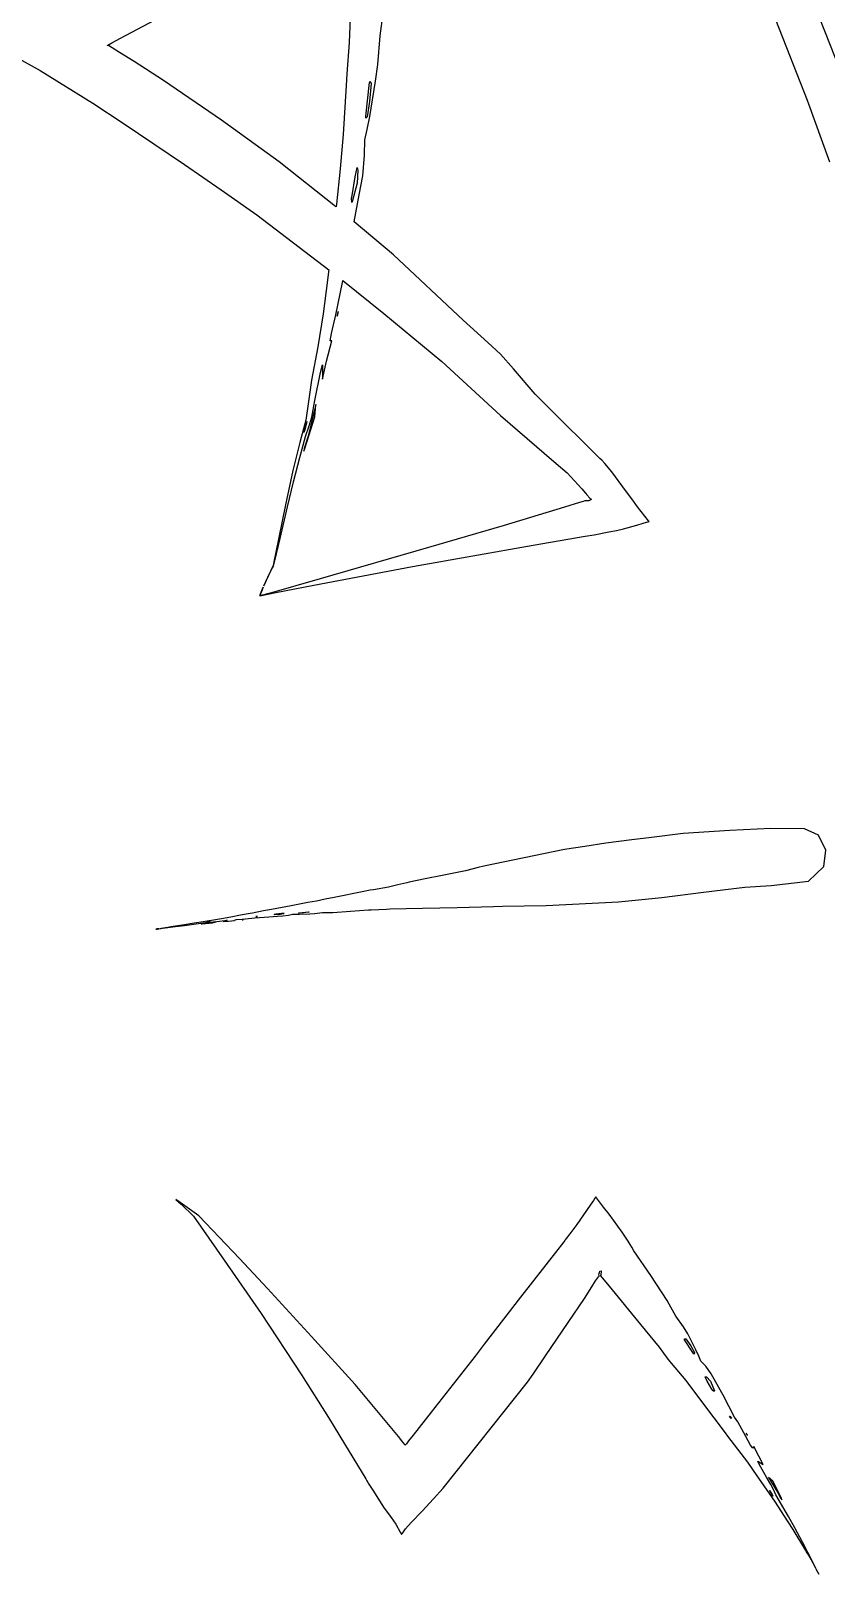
# Model space of a CAD drawing. Extents: x 0 to 238, y 0 to 238.
# Drawn here: x 177.99 to 199.77, y 108.52 to 150.8 of the extents above; entities that cross this region are included whole.
import ezdxf

# ---------------------------------------------------------------- set-up
doc = ezdxf.new("R2010")
doc.units = 0

msp = doc.modelspace()

# ---------------------------------------------------------------- linework, layer by layer
at = {"layer": 'Layer 1'}
for p, q in [((180.443948, 150.603279), (182.170788, 151.513933)), ((187.549635, 150.66681), (187.65084, 151.425586)), ((200.312827, 149.318991), (199.441458, 151.533131)), ((186.739957, 151.373315), (186.708018, 150.488131)), ((198.377515, 151.11318), (199.245246, 148.90834)), ((180.206362, 150.476279), (180.443948, 150.603279)), ((187.487374, 149.877847), (187.549635, 150.66681)), ((176.86895, 150.47554), (178.23914, 149.718719)), ((180.082314, 150.406339), (180.089322, 150.41274)), ((180.090535, 150.399803), (180.082314, 150.406339)), ((180.089322, 150.41274), (180.093163, 150.415167)), ((180.09364, 150.395894), (180.090535, 150.399803)), ((180.093163, 150.415167), (180.206362, 150.476279)), ((180.094986, 150.395087), (180.09364, 150.395894)), ((180.097952, 150.39704), (180.094986, 150.395087)), ((180.10341, 150.401273), (180.097952, 150.39704)), ((180.104017, 150.40188), (180.10341, 150.401273)), ((180.104353, 150.402162), (180.104017, 150.40188)), ((180.104488, 150.402298), (180.104353, 150.402162)), ((180.10954, 150.399399), (180.104488, 150.402298)), ((180.210544, 150.338419), (180.10954, 150.399399)), ((180.411339, 150.213959), (180.210544, 150.338419)), ((180.813604, 149.962694), (180.411339, 150.213959)), ((186.708018, 150.488131), (186.640638, 149.629699)), ((178.23914, 149.718719), (179.68163, 148.822551)), ((181.615301, 149.445481), (180.813604, 149.962694)), ((187.42726, 149.423698), (187.487374, 149.877847)), ((183.210001, 148.35903), (181.615301, 149.445481)), ((186.625344, 149.310718), (186.543881, 147.967628)), ((186.640638, 149.629699), (186.625344, 149.310718)), ((187.15968, 148.4707), (187.266143, 149.388294)), ((187.303066, 149.358915), (187.259336, 148.86926)), ((187.266143, 149.388294), (187.281978, 149.426634)), ((187.267299, 148.454088), (187.42726, 149.423698)), ((187.281978, 149.426634), (187.303066, 149.358915)), ((187.259336, 148.86926), (187.19465, 148.444287)), ((199.245246, 148.90834), (199.862051, 147.21795)), ((179.68163, 148.822551), (180.516276, 148.275554)), ((187.16, 148.471), (187.15968, 148.4707)), ((187.163324, 148.410259), (187.16, 148.471)), ((187.19465, 148.444287), (187.163324, 148.410259)), ((187.199919, 148.097509), (187.267299, 148.454088)), ((180.516276, 148.275554), (182.191436, 147.146724)), ((184.791231, 147.2143), (183.210001, 148.35903)), ((187.13759, 147.81599), (187.199919, 148.097509)), ((186.543881, 147.967628), (186.456824, 147.019376)), ((187.12169, 147.39897), (187.13759, 147.81599)), ((186.334661, 145.98946), (184.791231, 147.2143)), ((187.0756, 146.828255), (187.12169, 147.39897)), ((182.191436, 147.146724), (183.194806, 146.446904)), ((186.456824, 147.019376), (186.35764, 146.054953)), ((186.785711, 146.291331), (186.873103, 146.803897)), ((186.873103, 146.803897), (186.921, 147.062)), ((186.921, 147.062), (186.921355, 147.06136)), ((186.921355, 147.06136), (186.94365, 146.986433)), ((186.94365, 146.986433), (186.925258, 146.629786)), ((186.98039, 146.313936), (187.0756, 146.828255)), ((183.194806, 146.446904), (184.179781, 145.76555)), ((186.925258, 146.629786), (186.789416, 146.116275)), ((186.838432, 145.575844), (186.98039, 146.313936)), ((186.348137, 145.978409), (186.334661, 145.98946)), ((186.35764, 146.054953), (186.348137, 145.978409)), ((186.773109, 146.206969), (186.785711, 146.291331)), ((186.774055, 146.100171), (186.773109, 146.206969)), ((186.789416, 146.116275), (186.774055, 146.100171)), ((184.179781, 145.76555), (186.148241, 144.25972)), ((187.918612, 144.6685), (186.838432, 145.575844)), ((189.822862, 142.87495), (187.918612, 144.6685)), ((186.139616, 144.201775), (186.110711, 143.969376)), ((186.148241, 144.25972), (186.139616, 144.201775)), ((186.110711, 143.969376), (185.990908, 143.04592)), ((186.336483, 143.022076), (186.519826, 143.910559)), ((186.519826, 143.910559), (186.530675, 143.963724)), ((186.530675, 143.963724), (187.649805, 143.060145)), ((185.990908, 143.04592), (185.846916, 142.146385)), ((186.218633, 142.510182), (186.336483, 143.022076)), ((186.379427, 142.989402), (186.394723, 143.047687)), ((186.383, 143.033), (186.379427, 142.989402)), ((186.40483, 143.10988), (186.383, 143.033)), ((186.394723, 143.047687), (186.40483, 143.10988)), ((187.649805, 143.060145), (189.238845, 141.742845)), ((186.186627, 142.313431), (186.218633, 142.510182)), ((190.503477, 142.261117), (189.822862, 142.87495)), ((185.846916, 142.146385), (185.674219, 141.230408)), ((186.0867, 141.754032), (186.228065, 142.309386)), ((186.228065, 142.309386), (186.186627, 142.313431)), ((190.845098, 141.946852), (190.503477, 142.261117)), ((185.97047, 141.264442), (186.0867, 141.754032)), ((189.238845, 141.742845), (190.852025, 140.263905)), ((191.208552, 141.539467), (190.845098, 141.946852)), ((185.767998, 140.671693), (185.922436, 141.438691)), ((185.922436, 141.438691), (185.972164, 141.657072)), ((185.972164, 141.657072), (185.97047, 141.264442)), ((191.8011, 140.853126), (191.208552, 141.539467)), ((185.615396, 140.837039), (185.515334, 140.135604)), ((185.674219, 141.230408), (185.615396, 140.837039)), ((192.331251, 140.316707), (191.8011, 140.853126)), ((185.788, 140.563), (185.577434, 139.695066)), ((185.68446, 140.217412), (185.767998, 140.671693)), ((185.767652, 140.224362), (185.788, 140.563)), ((185.788, 140.563), (185.788, 140.563)), ((185.515334, 140.135604), (185.354295, 139.52163)), ((185.470794, 139.849631), (185.543161, 140.102578)), ((185.543161, 140.102578), (185.488, 139.875)), ((185.492872, 139.357303), (185.767652, 140.224362)), ((185.512841, 139.68901), (185.608859, 139.984745)), ((185.608859, 139.984745), (185.68446, 140.217412)), ((190.852025, 140.263905), (192.312175, 139.001245)), ((193.378821, 139.278167), (192.331251, 140.316707)), ((185.352474, 139.110342), (185.512841, 139.68901)), ((185.4881, 139.8745), (185.46007, 139.798018)), ((185.46007, 139.798018), (185.470794, 139.849631)), ((185.577434, 139.695066), (185.476362, 139.364302)), ((185.488, 139.875), (185.4881, 139.8745)), ((185.354295, 139.52163), (185.160775, 138.756182)), ((185.476362, 139.364302), (185.459787, 139.286747)), ((185.459787, 139.286747), (185.492872, 139.357303)), ((193.569374, 139.09058), (193.378821, 139.278167)), ((185.160775, 138.756182), (184.964224, 137.816422)), ((185.179844, 138.446838), (185.352474, 139.110342)), ((192.312175, 139.001245), (192.676241, 138.690956)), ((193.624492, 139.036958), (193.569374, 139.09058)), ((193.7102, 138.953002), (193.624492, 139.036958)), ((193.899675, 138.72276), (193.7102, 138.953002)), ((194.276066, 138.209858), (193.899675, 138.72276)), ((185.015771, 137.758216), (185.179844, 138.446838)), ((192.676241, 138.690956), (193.07992, 138.251296)), ((193.009379, 137.880699), (192.598828, 137.752407)), ((193.112065, 137.912773), (193.009379, 137.880699)), ((193.07992, 138.251296), (193.173378, 138.140521)), ((193.162803, 137.928609), (193.112065, 137.912773)), ((193.175675, 137.928137), (193.162803, 137.928609)), ((193.173378, 138.140521), (193.18719, 138.123271)), ((193.226277, 137.925913), (193.175675, 137.928137)), ((193.18719, 138.123271), (193.216501, 138.086481)), ((193.216501, 138.086481), (193.29884, 138.003871)), ((193.273039, 137.925981), (193.226277, 137.925913)), ((193.302889, 137.945251), (193.273039, 137.925981)), ((193.29884, 138.003871), (193.322761, 137.981367)), ((193.330516, 137.964321), (193.302889, 137.945251)), ((193.322761, 137.981367), (193.334896, 137.969844)), ((193.334896, 137.969844), (193.330516, 137.964321)), ((194.444383, 137.978269), (194.276066, 138.209858)), ((194.60138, 137.765547), (194.444383, 137.978269)), ((184.964224, 137.816422), (184.684325, 136.472512)), ((184.814437, 136.897021), (185.015771, 137.758216)), ((192.598828, 137.752407), (190.953988, 137.247994)), ((194.900417, 137.38188), (194.60138, 137.765547)), ((190.953988, 137.247994), (188.880878, 136.647361)), ((193.413858, 136.999156), (193.818615, 137.076711)), ((193.818615, 137.076711), (194.022712, 137.115861)), ((194.022712, 137.115861), (194.218924, 137.159185)), ((194.218924, 137.159185), (194.579818, 137.261942)), ((194.579818, 137.261942), (194.761476, 137.313825)), ((194.761476, 137.313825), (194.852574, 137.339903)), ((194.852574, 137.339903), (194.898193, 137.35304)), ((194.898193, 137.35304), (194.90958, 137.356274)), ((194.918338, 137.360519), (194.900417, 137.38188)), ((194.90958, 137.356274), (194.915307, 137.357892)), ((194.915307, 137.357892), (194.918338, 137.360519)), ((184.668489, 136.279542), (184.814437, 136.897021)), ((188.880878, 136.647361), (185.906348, 135.790411)), ((188.440675, 136.127652), (191.747325, 136.716291)), ((191.747325, 136.716291), (192.691804, 136.875848)), ((192.691804, 136.875848), (193.164145, 136.955897)), ((193.164145, 136.955897), (193.413858, 136.999156)), ((184.658989, 136.342196), (184.626311, 136.158187)), ((184.630688, 136.138713), (184.668489, 136.279542)), ((184.684325, 136.472512), (184.658989, 136.342196)), ((184.368038, 135.599667), (184.475107, 135.831459)), ((184.427672, 135.740696), (184.368038, 135.599667)), ((184.626311, 136.158187), (184.427672, 135.740696)), ((184.475107, 135.831459), (184.578807, 136.04054)), ((185.906348, 135.790411), (184.573888, 135.404385)), ((184.578807, 136.04054), (184.630688, 136.138713)), ((185.738435, 135.619398), (188.440675, 136.127652)), ((184.254721, 135.320201), (184.694095, 135.414155)), ((184.573888, 135.404385), (184.254721, 135.320201)), ((184.300981, 135.441548), (184.259, 135.333)), ((184.259, 135.333), (184.295994, 135.428004)), ((184.259, 135.333), (184.259, 135.333)), ((184.295994, 135.428004), (184.350234, 135.560544)), ((184.350234, 135.560544), (184.300981, 135.441548)), ((184.694095, 135.414155), (185.738435, 135.619398)), ((194.448443, 128.636327), (193.736092, 128.544621)), ((194.982842, 128.703495), (194.448443, 128.636327)), ((195.850505, 128.815345), (194.982842, 128.703495)), ((197.129395, 128.896002), (195.850505, 128.815345)), ((198.252235, 128.952601), (197.129395, 128.896002)), ((199.18, 128.94), (198.252235, 128.952601)), ((199.562138, 128.763479), (199.18, 128.94)), ((199.18, 128.94), (199.18, 128.94)), ((199.76414, 128.359135), (199.562138, 128.763479)), ((192.602541, 128.370369), (190.393661, 127.913864)), ((193.157895, 128.455882), (192.602541, 128.370369)), ((193.736092, 128.544621), (193.157895, 128.455882)), ((199.707482, 127.910706), (199.76414, 128.359135)), ((189.889046, 127.79123), (189.249872, 127.657615)), ((190.240237, 127.875792), (189.889046, 127.79123)), ((190.393661, 127.913864), (190.240237, 127.875792)), ((199.288439, 127.504735), (199.707482, 127.910706)), ((187.779002, 127.342616), (187.369461, 127.271394)), ((188.040441, 127.403858), (187.779002, 127.342616)), ((188.279712, 127.462885), (188.040441, 127.403858)), ((188.344341, 127.480267), (188.279712, 127.462885)), ((188.785685, 127.568066), (188.344341, 127.480267)), ((189.249872, 127.657615), (188.785685, 127.568066)), ((196.405413, 127.207179), (197.543743, 127.345042)), ((197.543743, 127.345042), (198.263169, 127.387895)), ((198.263169, 127.387895), (199.288439, 127.504735)), ((185.482324, 126.901866), (185.111865, 126.825187)), ((185.569717, 126.920733), (185.482324, 126.901866)), ((185.808313, 126.959141), (185.569717, 126.920733)), ((186.04893, 127.009675), (185.808313, 126.959141)), ((186.291232, 127.059346), (186.04893, 127.009675)), ((187.107215, 127.223419), (186.291232, 127.059346)), ((187.283821, 127.259671), (187.107215, 127.223419)), ((187.369461, 127.271394), (187.283821, 127.259671)), ((192.102333, 126.838809), (194.084473, 126.936915)), ((194.084473, 126.936915), (195.269843, 127.056382)), ((195.269843, 127.056382), (196.405413, 127.207179)), ((183.094938, 126.45777), (182.702367, 126.389512)), ((183.204096, 126.477311), (183.094938, 126.45777)), ((183.468027, 126.520638), (183.204096, 126.477311)), ((183.729128, 126.569745), (183.468027, 126.520638)), ((183.56342, 126.440789), (183.620429, 126.450966)), ((183.568607, 126.428459), (183.56342, 126.440789)), ((183.620429, 126.450966), (183.773518, 126.465317)), ((183.991913, 126.620483), (183.729128, 126.569745)), ((183.783, 126.452), (183.770938, 126.449034)), ((183.770938, 126.449034), (183.788658, 126.449844)), ((183.773518, 126.465317), (184.03542, 126.489709)), ((183.806582, 126.452539), (183.783, 126.452)), ((183.788658, 126.449844), (183.806582, 126.452539)), ((184.057744, 126.632748), (183.991913, 126.620483)), ((184.03542, 126.489709), (184.121398, 126.502443)), ((184.360286, 126.689415), (184.057744, 126.632748)), ((184.121398, 126.502443), (184.50776, 126.529666)), ((184.19022, 126.538679), (184.147907, 126.533624)), ((184.147907, 126.533624), (184.151141, 126.536859)), ((184.151141, 126.536859), (184.194061, 126.541656)), ((184.194061, 126.541656), (184.19022, 126.538679)), ((184.580701, 126.729912), (184.360286, 126.689415)), ((184.50776, 126.529666), (184.739746, 126.544827)), ((185.111865, 126.825187), (184.580701, 126.729912)), ((184.652859, 126.595617), (184.68116, 126.60532)), ((184.659395, 126.591844), (184.652859, 126.595617)), ((184.816056, 126.591437), (184.659395, 126.591844)), ((184.68116, 126.60532), (184.705485, 126.608554)), ((184.705485, 126.608554), (184.85379, 126.623983)), ((184.739746, 126.544827), (184.891017, 126.557629)), ((184.909243, 126.612528), (184.816056, 126.591437)), ((184.85379, 126.623983), (184.92454, 126.624387)), ((184.891017, 126.557629), (185.040129, 126.576699)), ((184.92454, 126.624387), (184.909, 126.612)), ((184.909, 126.612), (184.909243, 126.612528)), ((185.040129, 126.576699), (185.153938, 126.601966)), ((185.153938, 126.601966), (185.238041, 126.600078)), ((185.238041, 126.600078), (185.342745, 126.601427)), ((185.316492, 126.636246), (185.332124, 126.641907)), ((185.329968, 126.627285), (185.316492, 126.636246)), ((185.45267, 126.633686), (185.329968, 126.627285)), ((185.332124, 126.641907), (185.592282, 126.667511)), ((185.342745, 126.601427), (185.624329, 126.608974)), ((185.589587, 126.651542), (185.45267, 126.633686)), ((185.59, 126.651), (185.589587, 126.651542)), ((185.604748, 126.664209), (185.59, 126.651)), ((185.592282, 126.667511), (185.604748, 126.664209)), ((185.624329, 126.608974), (185.753903, 126.616385)), ((185.753903, 126.616385), (185.973094, 126.642259)), ((185.973094, 126.642259), (186.189454, 126.64711)), ((186.189454, 126.64711), (186.256024, 126.649805)), ((186.256024, 126.649805), (186.745278, 126.684304)), ((186.745278, 126.684304), (187.237293, 126.721769)), ((187.237293, 126.721769), (187.302921, 126.720827)), ((187.302921, 126.720827), (187.729175, 126.739558)), ((187.729175, 126.739558), (187.818792, 126.74744)), ((187.818792, 126.74744), (188.717387, 126.76907)), ((188.717387, 126.76907), (189.663889, 126.788072)), ((189.663889, 126.788072), (190.656814, 126.810172)), ((190.656814, 126.810172), (190.905113, 126.816844)), ((190.905113, 126.816844), (192.102333, 126.838809)), ((181.448462, 126.195052), (181.411, 126.19)), ((181.411, 126.19), (181.443681, 126.194312)), ((181.411, 126.19), (181.411, 126.19)), ((181.443681, 126.194312), (181.488555, 126.20031)), ((181.488555, 126.20031), (181.448462, 126.195052)), ((181.506894, 126.203071), (181.596641, 126.214391)), ((181.559856, 126.210753), (181.506894, 126.203071)), ((181.733835, 126.234942), (181.559856, 126.210753)), ((181.596641, 126.214391), (181.946752, 126.259064)), ((181.786526, 126.244577), (181.733835, 126.234942)), ((181.822306, 126.250371), (181.786526, 126.244577)), ((182.196405, 126.307781), (181.822306, 126.250371)), ((181.946752, 126.259064), (182.190335, 126.290799)), ((182.190335, 126.290799), (182.386479, 126.316338)), ((182.459797, 126.349894), (182.196405, 126.307781)), ((182.386479, 126.316338), (182.773648, 126.368896)), ((182.702367, 126.389512), (182.459797, 126.349894)), ((182.674003, 126.339012), (182.648939, 126.33389)), ((182.648939, 126.33389), (182.674474, 126.334025)), ((182.784374, 126.352559), (182.674003, 126.339012)), ((182.674474, 126.334025), (182.961113, 126.363672)), ((182.773648, 126.368896), (182.871689, 126.378799)), ((183.051, 126.388), (182.784374, 126.352559)), ((182.797326, 126.395832), (182.813633, 126.399267)), ((182.8232, 126.39765), (182.797326, 126.395832)), ((182.813633, 126.399267), (182.895635, 126.410387)), ((182.895635, 126.410387), (182.823, 126.398)), ((182.823, 126.398), (182.8232, 126.39765)), ((182.871689, 126.378799), (182.947762, 126.385739)), ((182.947762, 126.385739), (183.075987, 126.402923)), ((182.961113, 126.363672), (183.051, 126.388)), ((183.051, 126.388), (183.051, 126.388)), ((183.075987, 126.402923), (183.295513, 126.428998)), ((183.35912, 126.435466), (183.258251, 126.400429)), ((183.258251, 126.400429), (183.401704, 126.413097)), ((183.295513, 126.428998), (183.35912, 126.435466)), ((183.401704, 126.413097), (183.568607, 126.428459)), ((193.457335, 118.855898), (193.436516, 118.823014)), ((193.459963, 118.860008), (193.457335, 118.855898)), ((193.463067, 118.856977), (193.459963, 118.860008)), ((193.4694, 118.848891), (193.463067, 118.856977)), ((193.482001, 118.832717), (193.4694, 118.848891)), ((193.673833, 118.573637), (193.482001, 118.832717)), ((182.077489, 118.697817), (181.960213, 118.781018)), ((181.960213, 118.781018), (182.105319, 118.65631)), ((182.589584, 118.338139), (182.077489, 118.697817)), ((182.105319, 118.65631), (182.438584, 118.325673)), ((193.304314, 118.625253), (192.935673, 118.095302)), ((193.394131, 118.757118), (193.304314, 118.625253)), ((193.436516, 118.823014), (193.394131, 118.757118)), ((193.825304, 118.38005), (193.673833, 118.573637)), ((182.438584, 118.325673), (183.283607, 117.123333)), ((183.704674, 117.167729), (182.589584, 118.338139)), ((192.935673, 118.095302), (192.745187, 117.840331)), ((194.179526, 117.885543), (193.825304, 118.38005)), ((192.581304, 117.624577), (192.35214, 117.334975)), ((192.610073, 117.660558), (192.581304, 117.624577)), ((192.62456, 117.678821), (192.610073, 117.660558)), ((192.648831, 117.711231), (192.62456, 117.678821)), ((192.745187, 117.840331), (192.648831, 117.711231)), ((194.347575, 117.637444), (194.179526, 117.885543)), ((194.376616, 117.591425), (194.347575, 117.637444)), ((194.399591, 117.553085), (194.376616, 117.591425)), ((184.464258, 116.341572), (183.704674, 117.167729)), ((192.35214, 117.334975), (191.394118, 116.109315)), ((194.44521, 117.475866), (194.399591, 117.553085)), ((194.498575, 117.377557), (194.44521, 117.475866)), ((194.963773, 116.702736), (194.498575, 117.377557)), ((183.283607, 117.123333), (184.292167, 115.659353)), ((193.541623, 116.732628), (193.548159, 116.756549)), ((193.547688, 116.698264), (193.541623, 116.732628)), ((193.548159, 116.756549), (193.557794, 116.784771)), ((193.557794, 116.784771), (193.571674, 116.814486)), ((193.571674, 116.814486), (193.607798, 116.826478)), ((193.594726, 116.712604), (193.590887, 116.701623)), ((193.607798, 116.826478), (193.594726, 116.712604)), ((185.672128, 115.031752), (184.464258, 116.341572)), ((193.148307, 116.068628), (193.352605, 116.390926)), ((193.352605, 116.390926), (193.455898, 116.550418)), ((193.455898, 116.550418), (193.509734, 116.627905)), ((193.509734, 116.627905), (193.537293, 116.665974)), ((193.537293, 116.665974), (193.551308, 116.684775)), ((193.552, 116.685), (193.547688, 116.698264)), ((193.551308, 116.684775), (193.552, 116.685)), ((193.589267, 116.695086), (193.589203, 116.694008)), ((193.589203, 116.694008), (193.591898, 116.690303)), ((193.589742, 116.697107), (193.589267, 116.695086)), ((193.590887, 116.701623), (193.589742, 116.697107)), ((193.591898, 116.690303), (193.636839, 116.632961)), ((193.636839, 116.632961), (193.823419, 116.407505)), ((193.823419, 116.407505), (194.68239, 115.357705)), ((195.415023, 116.014981), (194.963773, 116.702736)), ((191.394118, 116.109315), (190.399644, 114.816885)), ((192.699684, 115.411127), (193.148307, 116.068628)), ((195.47243, 115.916739), (195.415023, 116.014981)), ((195.650317, 115.588323), (195.47243, 115.916739)), ((184.292167, 115.659353), (185.399437, 113.974693)), ((195.865867, 115.290432), (195.650317, 115.588323)), ((186.864838, 113.712642), (185.672128, 115.031752)), ((192.080387, 114.503572), (192.699684, 115.411127)), ((194.68239, 115.357705), (194.940059, 115.046945)), ((194.940059, 115.046945), (195.19779, 114.739351)), ((195.978395, 115.098465), (195.865867, 115.290432)), ((196.203244, 114.659477), (195.978395, 115.098465)), ((190.399644, 114.816885), (190.152559, 114.492984)), ((195.19779, 114.739351), (195.432949, 114.412352)), ((195.892002, 114.934258), (195.889107, 114.960875)), ((195.889107, 114.960875), (195.924077, 114.960807)), ((196.131608, 114.561036), (195.892002, 114.934258)), ((195.924077, 114.960807), (196.059109, 114.773891)), ((196.059109, 114.773891), (196.161527, 114.586778)), ((196.282754, 114.491295), (196.203244, 114.659477)), ((190.152559, 114.492984), (188.950149, 112.959594)), ((191.742068, 113.99862), (192.080387, 114.503572)), ((195.432949, 114.412352), (195.52762, 114.301173)), ((195.52762, 114.301173), (195.924424, 113.822635)), ((196.15398, 114.54675), (196.131608, 114.561036)), ((196.154, 114.547), (196.15398, 114.54675)), ((196.161527, 114.586778), (196.154, 114.547)), ((196.340364, 114.349727), (196.282754, 114.491295)), ((196.472633, 114.21382), (196.340364, 114.349727)), ((196.617568, 114.005949), (196.472633, 114.21382)), ((185.399437, 113.974693), (186.135099, 112.812643)), ((189.275451, 110.874037), (191.593021, 113.778487)), ((191.593021, 113.778487), (191.742068, 113.99862)), ((195.924424, 113.822635), (196.464552, 113.10186)), ((196.50645, 113.802001), (196.456452, 113.92039)), ((196.456452, 113.92039), (196.491357, 113.919715)), ((196.491357, 113.919715), (196.59984, 113.80793)), ((196.640065, 113.58335), (196.50645, 113.802001)), ((196.59984, 113.80793), (196.706503, 113.541035)), ((196.751386, 113.780561), (196.617568, 114.005949)), ((196.943557, 113.420409), (196.751386, 113.780561)), ((188.058638, 112.290842), (186.864838, 113.712642)), ((196.663244, 113.548783), (196.640065, 113.58335)), ((196.702933, 113.52169), (196.663244, 113.548783)), ((196.703, 113.522), (196.702933, 113.52169)), ((196.706503, 113.541035), (196.703, 113.522)), ((197.26146, 112.814453), (196.943557, 113.420409)), ((188.950149, 112.959594), (188.456653, 112.323587)), ((196.464552, 113.10186), (196.689604, 112.801745)), ((186.135099, 112.812643), (186.57941, 112.091732)), ((196.689604, 112.801745), (197.002453, 112.391676)), ((197.124601, 112.84916), (197.133914, 112.849564)), ((197.163144, 112.785014), (197.124601, 112.84916)), ((197.133914, 112.849564), (197.172457, 112.786967)), ((197.172457, 112.786967), (197.163144, 112.785014)), ((197.346294, 112.693775), (197.26146, 112.814453)), ((197.5702, 112.288614), (197.346294, 112.693775)), ((186.57941, 112.091732), (187.161312, 111.124681)), ((188.177363, 112.137279), (188.058638, 112.290842)), ((188.236658, 112.060128), (188.177363, 112.137279)), ((188.24279, 112.05211), (188.236658, 112.060128)), ((188.270617, 112.087619), (188.24279, 112.05211)), ((188.332475, 112.166319), (188.270617, 112.087619)), ((188.456653, 112.323587), (188.332475, 112.166319)), ((197.002453, 112.391676), (197.069969, 112.301647)), ((197.069969, 112.301647), (197.34421, 111.946078)), ((197.698696, 112.048536), (197.5702, 112.288614)), ((197.597, 112.354), (197.579144, 112.379118)), ((197.579144, 112.379118), (197.595513, 112.338554)), ((197.595513, 112.338554), (197.610135, 112.324406)), ((197.610135, 112.324406), (197.597, 112.354)), ((197.34421, 111.946078), (197.61481, 111.588486)), ((197.758397, 111.971317), (197.698696, 112.048536)), ((197.785685, 112.012485), (197.758397, 111.971317)), ((197.92523, 111.748825), (197.785685, 112.012485)), ((198.041867, 111.518382), (197.92523, 111.748825)), ((197.61481, 111.588486), (197.871068, 111.207718)), ((197.946524, 111.510082), (197.893562, 111.610951)), ((197.893562, 111.610951), (198.041867, 111.518382)), ((198.138491, 111.170484), (197.946524, 111.510082)), ((187.161312, 111.124681), (187.190891, 111.07536)), ((187.190891, 111.07536), (187.205716, 111.0507)), ((187.205716, 111.0507), (187.213734, 111.037627)), ((187.213734, 111.037627), (187.229434, 111.01337)), ((187.229434, 111.01337), (187.354357, 110.818705)), ((187.354357, 110.818705), (187.603127, 110.425942)), ((189.013069, 110.579448), (189.275451, 110.874037)), ((197.871068, 111.207718), (197.981575, 111.054158)), ((197.981575, 111.054158), (198.371372, 110.491729)), ((198.255531, 110.97629), (198.138491, 111.170484)), ((198.306773, 111.064336), (198.191082, 111.165137)), ((198.191082, 111.165137), (198.433248, 110.759909)), ((198.287514, 110.679224), (198.214475, 110.805428)), ((198.214475, 110.805428), (198.287043, 110.702335)), ((198.315232, 110.850828), (198.255531, 110.97629)), ((198.543145, 110.602903), (198.306773, 111.064336)), ((198.394, 110.691), (198.315232, 110.850828)), ((187.603127, 110.425942), (187.665927, 110.328914)), ((188.70696, 110.246855), (189.013069, 110.579448)), ((198.287043, 110.702335), (198.305438, 110.657662)), ((198.288, 110.68), (198.287514, 110.679224)), ((198.305438, 110.657662), (198.288, 110.68)), ((198.371372, 110.491729), (198.605052, 110.134475)), ((198.739982, 110.093482), (198.394, 110.691)), ((198.433248, 110.759909), (198.529, 110.587)), ((198.529, 110.587), (198.556692, 110.553847)), ((198.529, 110.587), (198.529, 110.587)), ((198.556692, 110.553847), (198.543145, 110.602903)), ((187.665927, 110.328914), (187.729735, 110.24125)), ((187.729735, 110.24125), (187.856413, 110.065186)), ((187.856413, 110.065186), (187.98356, 109.886895)), ((188.403746, 109.928748), (188.70696, 110.246855)), ((198.605052, 110.134475), (198.854497, 109.740363)), ((198.909648, 109.782789), (198.739982, 110.093482)), ((187.98356, 109.886895), (188.104633, 109.665751)), ((188.104633, 109.665751), (188.133809, 109.61198)), ((188.133809, 109.61198), (188.137715, 109.608274)), ((188.137715, 109.608274), (188.142634, 109.614743)), ((188.142634, 109.614743), (188.152472, 109.62768)), ((188.152472, 109.62768), (188.172081, 109.653489)), ((188.172081, 109.653489), (188.250782, 109.757064)), ((188.250782, 109.757064), (188.403746, 109.928748)), ((198.854497, 109.740363), (199.199, 109.167)), ((199.119, 109.394), (198.909648, 109.782789)), ((199.411197, 108.823629), (199.119, 109.394)), ((199.119, 109.394), (199.119, 109.394)), ((199.199, 109.167), (199.232757, 109.112692)), ((199.232757, 109.112692), (199.286461, 109.037023)), ((199.286461, 109.037023), (199.438014, 108.759212)), ((199.48545, 108.674246), (199.411197, 108.823629)), ((199.438014, 108.759212), (199.48545, 108.674246)), ((199.497, 108.651), (199.533251, 108.578768)), ((199.537699, 108.571422), (199.497, 108.651)), ((199.533251, 108.578768), (199.564719, 108.517585)), ((199.564719, 108.517585), (199.537699, 108.571422))]:
    msp.add_line(p, q, dxfattribs=at)

doc.saveas('drawing.dxf')
